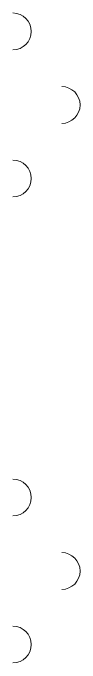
# Model space of a CAD drawing. Header units: millimetres. Extents: x -635 to 515, y -448 to 489.
# Drawn here: x -89.3 to -83.8, y 104.5 to 157.5 of the extents above; entities that cross this region are included whole.
import ezdxf

# ---------------------------------------------------------------- set-up
doc = ezdxf.new("R2010")
doc.units = ezdxf.units.MM

msp = doc.modelspace()

# ---------------------------------------------------------------- linework, layer by layer
at = {"color": 144, "linetype": 'Continuous', "lineweight": 18}
for centre in [(-89.325, 155.983), (-85.325, 149.983), (-89.325, 143.983), (-89.325, 117.983), (-85.325, 111.983), (-89.325, 105.983)]:
    msp.add_arc(centre, 1.5, 270, 90, dxfattribs=at)

doc.saveas('drawing.dxf')
